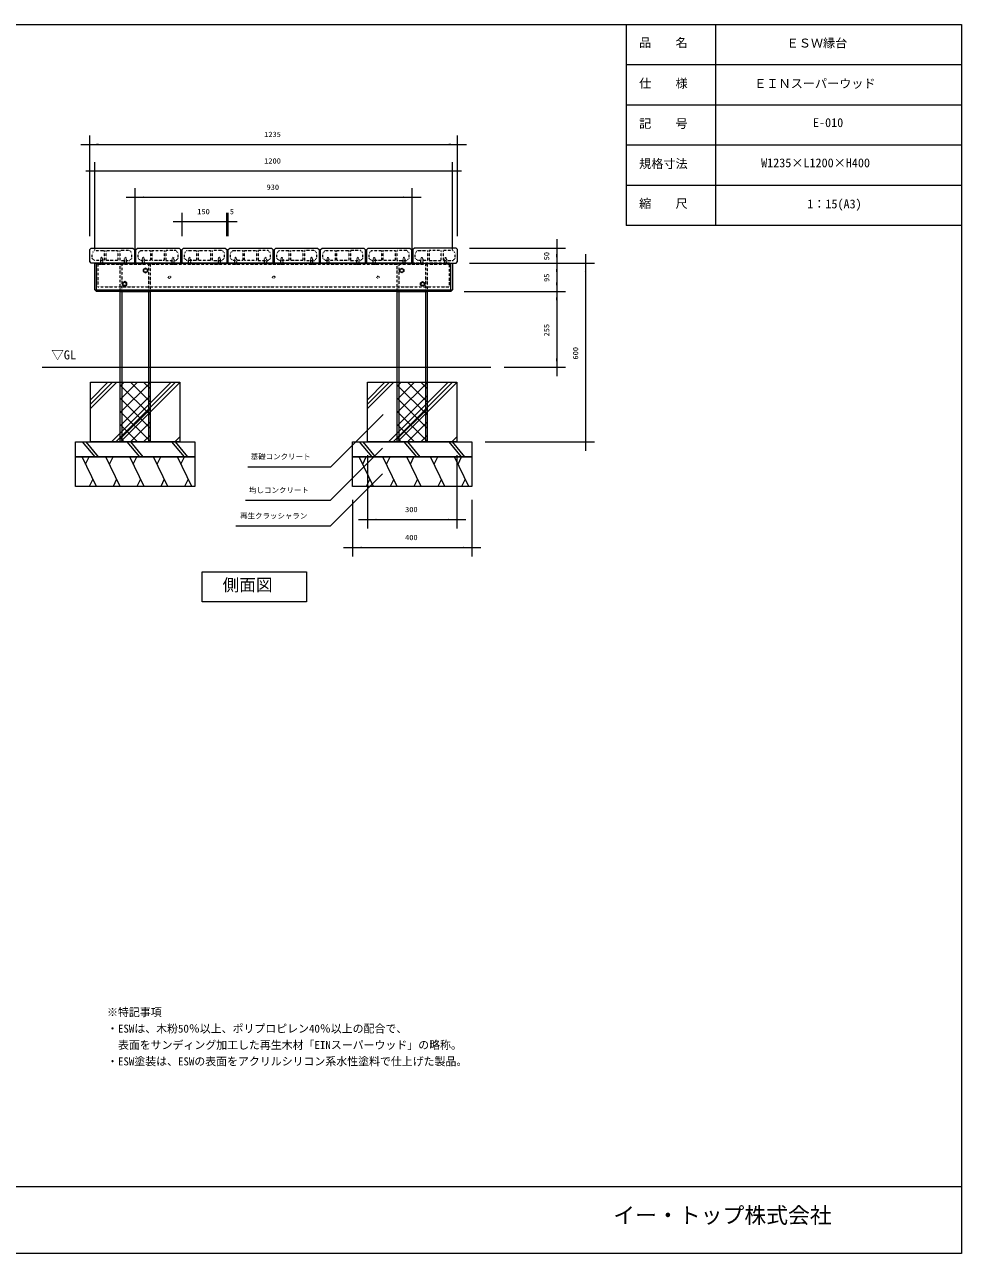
# Model space of a CAD drawing. Units: millimetres, scale not verified. Extents: x -2925 to 2925, y -2062 to 2062.
# Drawn here: x -220 to 2925, y -2062 to 2062 of the extents above; entities that cross this region are included whole.
import ezdxf
from ezdxf.enums import TextEntityAlignment as Align

# ---------------------------------------------------------------- set-up
doc = ezdxf.new("R2010")
doc.units = ezdxf.units.MM
doc.header["$LTSCALE"] = 10
doc.linetypes.add('USER5', pattern=[0.208282, 0.069427, -0.138855])
doc.layers.add('0-1_IMPORTED', color=30, linetype='Continuous', lineweight=18)
doc.styles.add('ＭＳ ゴシック', font='')
doc.styles.get('ＭＳ ゴシック').set_extended_font_data('MS Gothic')

msp = doc.modelspace()

# ---------------------------------------------------------------- linework, layer by layer
at = {"layer": '0-1_IMPORTED'}
for p, q in [((1800, 2062.5), (1800, 1387.5)), ((2100, 2062.5), (2100, 1387.5)), ((2925, 1927.5), (1800, 1927.5)), ((2925, 1792.5), (1800, 1792.5)), ((2925, 1657.5), (1800, 1657.5)), ((2925, 1522.5), (1800, 1522.5)), ((2925, 1387.5), (1800, 1387.5)), ((21.5, 1167), (21.5, 1262)), ((1211.5, 1167), (1211.5, 1262)), ((16.5, 1172), (1216.5, 1172)), ((106.5, 1167), (106.5, 662)), ((196.5, 1167), (196.5, 662)), ((1036.5, 1167), (1036.5, 662)), ((1126.5, 1167), (1126.5, 662)), ((-161, 912), (1345.12, 912)), ((1.5, 773.6), (89.9, 862)), ((1.5, 788.45), (75.05, 862)), ((1.5, 803.3), (60.2, 862)), ((72.33, 662), (272.33, 862)), ((87.18, 662), (287.18, 862)), ((101.5, 848.65), (114.85, 862)), ((101.5, 804.46), (159.04, 862)), ((101.5, 760.26), (201.5, 860.26)), ((201.5, 752.15), (101.5, 852.15)), ((102.03, 662), (301.5, 861.47)), ((201.5, 796.34), (135.84, 862)), ((201.5, 840.53), (180.03, 862)), ((931.5, 773.6), (1019.9, 862)), ((931.5, 788.45), (1005.05, 862)), ((931.5, 803.3), (990.2, 862)), ((1002.33, 662), (1202.33, 862)), ((1017.18, 662), (1217.18, 862)), ((1031.5, 848.65), (1044.85, 862)), ((1031.5, 804.46), (1089.04, 862)), ((1031.5, 760.26), (1131.5, 860.26)), ((1131.5, 752.15), (1031.5, 852.15)), ((1032.03, 662), (1231.5, 861.47)), ((1131.5, 796.34), (1065.84, 862)), ((1131.5, 840.53), (1110.03, 862)), ((101.5, 716.07), (201.5, 816.07)), ((201.5, 707.95), (101.5, 807.95)), ((1031.5, 716.07), (1131.5, 816.07)), ((1131.5, 707.95), (1031.5, 807.95)), ((101.5, 671.87), (201.5, 771.87)), ((201.5, 663.76), (101.5, 763.76)), ((1031.5, 671.87), (1131.5, 771.87)), ((1131.5, 663.76), (1031.5, 763.76)), ((159.06, 662), (101.5, 719.56)), ((135.82, 662), (201.5, 727.68)), ((1089.06, 662), (1031.5, 719.56)), ((1065.82, 662), (1131.5, 727.68)), ((-26, 662), (15.76, 612)), ((-14.19, 662), (27.57, 612)), ((114.87, 662), (101.5, 675.37)), ((124, 662), (165.76, 612)), ((135.81, 662), (177.57, 612)), ((180.01, 662), (201.5, 683.49)), ((274, 662), (315.76, 612)), ((284.46, 662), (301.5, 679.04)), ((285.81, 662), (327.57, 612)), ((299.31, 662), (301.5, 664.19)), ((904, 662), (945.76, 612)), ((915.81, 662), (957.57, 612)), ((1044.87, 662), (1031.5, 675.37)), ((1054, 662), (1095.76, 612)), ((1065.81, 662), (1107.57, 612)), ((1110.01, 662), (1131.5, 683.49)), ((1204, 662), (1245.76, 612)), ((1214.46, 662), (1231.5, 679.04)), ((1215.81, 662), (1257.57, 612)), ((1229.31, 662), (1231.5, 664.19)), ((21.5, 512), (-26.75, 612)), ((-14.68, 587), (-2.62, 612)), ((101.5, 512), (53.25, 612)), ((65.32, 587), (77.38, 612)), ((181.5, 512), (133.25, 612)), ((145.32, 587), (157.38, 612)), ((261.5, 512), (213.25, 612)), ((225.32, 587), (237.38, 612)), ((341.5, 512), (293.25, 612)), ((305.32, 587), (317.38, 612)), ((951.5, 512), (903.25, 612)), ((915.32, 587), (927.38, 612)), ((1031.5, 512), (983.25, 612)), ((995.32, 587), (1007.38, 612)), ((1111.5, 512), (1063.25, 612)), ((1075.32, 587), (1087.38, 612)), ((1191.5, 512), (1143.25, 612)), ((1155.32, 587), (1167.38, 612)), ((1271.5, 512), (1223.25, 612)), ((1235.32, 587), (1247.38, 612)), ((9.44, 537), (-2.62, 512)), ((89.44, 537), (77.38, 512)), ((169.44, 537), (157.38, 512)), ((249.44, 537), (237.38, 512)), ((329.44, 537), (317.38, 512)), ((939.44, 537), (927.38, 512)), ((1019.44, 537), (1007.38, 512)), ((1099.44, 537), (1087.38, 512)), ((1179.44, 537), (1167.38, 512)), ((1259.44, 537), (1247.38, 512)), ((-2925, -1837.5), (2925, -1837.5))]:
    msp.add_line(p, q, dxfattribs=at)
at = {"layer": '0-1_IMPORTED', "color": 1}
for p, q in [((-31, 1660.24), (-1, 1660.24)), ((-1, 1352), (-1, 1690.24)), ((-1, 1660.24), (1234, 1660.24)), ((1234, 1352), (1234, 1690.24)), ((1234, 1660.24), (1264, 1660.24)), ((-13.5, 1571), (16.5, 1571)), ((16.5, 1307), (16.5, 1601)), ((16.5, 1571), (1216.5, 1571)), ((1216.5, 1307), (1216.5, 1601)), ((1216.5, 1571), (1246.5, 1571)), ((151.5, 1307), (151.5, 1513)), ((1081.5, 1307), (1081.5, 1513)), ((121.5, 1483), (151.5, 1483)), ((151.5, 1483), (1081.5, 1483)), ((1081.5, 1483), (1111.5, 1483)), ((309, 1352), (309, 1431)), ((459, 1352), (459, 1431)), ((459, 1352), (459, 1431)), ((464, 1352), (464, 1431)), ((279, 1401), (309, 1401)), ((309, 1401), (459, 1401)), ((429, 1401), (459, 1401)), ((459, 1401), (489, 1401)), ((459, 1401), (464, 1401)), ((464, 1401), (494, 1401)), ((464, 1401), (485.31, 1401)), ((1566.49, 1342), (1566.49, 1312)), ((1274, 1312), (1596.49, 1312)), ((1566.49, 1312), (1566.49, 1262)), ((1566.49, 1292), (1566.49, 1262)), ((1663.54, 1292), (1663.54, 1262)), ((1274, 1262), (1596.49, 1262)), ((1274, 1262), (1596.49, 1262)), ((1274, 1262), (1693.54, 1262)), ((1566.49, 1262), (1566.49, 1232)), ((1566.49, 1262), (1566.49, 1167)), ((1663.54, 1262), (1663.54, 662)), ((1566.49, 1197), (1566.49, 1167)), ((1256.5, 1167), (1596.49, 1167)), ((1256.5, 1167), (1596.49, 1167)), ((1566.49, 1167), (1566.49, 1137)), ((1566.49, 1167), (1566.49, 912)), ((1390.12, 912), (1596.49, 912)), ((1566.49, 912), (1566.49, 882)), ((1326.5, 662), (1693.54, 662)), ((1663.54, 662), (1663.54, 632)), ((931.5, 617), (931.5, 371)), ((1231.5, 617), (1231.5, 371)), ((881.5, 467), (881.5, 277)), ((1281.5, 467), (1281.5, 277)), ((901.5, 401), (931.5, 401)), ((931.5, 401), (1231.5, 401)), ((1231.5, 401), (1261.5, 401)), ((851.5, 307), (881.5, 307)), ((881.5, 307), (1281.5, 307)), ((1281.5, 307), (1311.5, 307))]:
    msp.add_line(p, q, dxfattribs=at)
at = {"layer": '0-1_IMPORTED', "linetype": 'USER5'}
for p, q in [((36.43, 1259), (36.43, 1257)), ((41.57, 1257), (41.57, 1259)), ((106.5, 1258), (106.5, 1167)), ((116.43, 1259), (116.43, 1257)), ((121.57, 1257), (121.57, 1259)), ((176.43, 1259), (176.43, 1257)), ((181.57, 1257), (181.57, 1259)), ((196.5, 1258), (196.5, 1167)), ((276.43, 1259), (276.43, 1257)), ((281.57, 1257), (281.57, 1259)), ((331.43, 1259), (331.43, 1257)), ((336.57, 1257), (336.57, 1259)), ((431.43, 1259), (431.43, 1257)), ((436.57, 1257), (436.57, 1259)), ((486.43, 1259), (486.43, 1257)), ((491.57, 1257), (491.57, 1259)), ((586.43, 1259), (586.43, 1257)), ((591.57, 1257), (591.57, 1259)), ((641.43, 1259), (641.43, 1257)), ((646.57, 1257), (646.57, 1259)), ((741.43, 1259), (741.43, 1257)), ((746.57, 1257), (746.57, 1259)), ((796.43, 1259), (796.43, 1257)), ((801.57, 1257), (801.57, 1259)), ((896.43, 1259), (896.43, 1257)), ((901.57, 1257), (901.57, 1259)), ((951.43, 1259), (951.43, 1257)), ((956.57, 1257), (956.57, 1259)), ((1036.5, 1258), (1036.5, 1167)), ((1051.43, 1259), (1051.43, 1257)), ((1056.57, 1257), (1056.57, 1259)), ((1111.43, 1259), (1111.43, 1257)), ((1116.57, 1257), (1116.57, 1259)), ((1126.5, 1258), (1126.5, 1167)), ((1191.43, 1259), (1191.43, 1257)), ((1196.57, 1257), (1196.57, 1259))]:
    msp.add_line(p, q, dxfattribs=at)
at = {"layer": '0-1_IMPORTED'}
for points in [[(-2925, 2062.5), (2925, 2062.5), (2925, -2062.5), (-2925, -2062.5)], [(4, 1312), (144, 1312), (149, 1307), (149, 1262), (4, 1262), (-1, 1267), (-1, 1307)], [(159, 1312), (299, 1312), (304, 1307), (304, 1262), (154, 1262), (154, 1307)], [(314, 1312), (454, 1312), (459, 1307), (459, 1262), (309, 1262), (309, 1307)], [(469, 1312), (609, 1312), (614, 1307), (614, 1262), (464, 1262), (464, 1307)], [(624, 1312), (764, 1312), (769, 1307), (769, 1262), (619, 1262), (619, 1307)], [(779, 1312), (919, 1312), (924, 1307), (924, 1262), (774, 1262), (774, 1307)], [(934, 1312), (1074, 1312), (1079, 1307), (1079, 1262), (929, 1262), (929, 1307)], [(1229, 1312), (1089, 1312), (1084, 1307), (1084, 1262), (1229, 1262), (1234, 1267), (1234, 1307)], [(16.5, 1262), (1216.5, 1262), (1216.5, 1172), (1211.5, 1167), (21.5, 1167), (16.5, 1172)], [(186.5, 1244.5), (179, 1240.75), (179, 1233.25), (186.5, 1229.5), (194, 1233.25), (194, 1240.75)], [(1046.5, 1244.5), (1054, 1240.75), (1054, 1233.25), (1046.5, 1229.5), (1039, 1233.25), (1039, 1240.75)], [(116.5, 1199.5), (109, 1195.75), (109, 1188.25), (116.5, 1184.5), (124, 1188.25), (124, 1195.75)], [(1116.5, 1199.5), (1124, 1195.75), (1124, 1188.25), (1116.5, 1184.5), (1109, 1188.25), (1109, 1195.75)], [(101.5, 1167), (201.5, 1167), (201.5, 662), (101.5, 662)], [(1031.5, 1167), (1131.5, 1167), (1131.5, 662), (1031.5, 662)], [(1.5, 862), (301.5, 862), (301.5, 662), (1.5, 662)], [(931.5, 862), (1231.5, 862), (1231.5, 662), (931.5, 662)], [(-48.5, 662), (351.5, 662), (351.5, 612), (-48.5, 612)], [(881.5, 662), (1281.5, 662), (1281.5, 612), (881.5, 612)], [(-48.5, 612), (351.5, 612), (351.5, 512), (-48.5, 512)], [(881.5, 612), (1281.5, 612), (1281.5, 512), (881.5, 512)], [(376.3, 224.95), (726.3, 224.95), (726.3, 124.95), (376.3, 124.95)]]:
    msp.add_lwpolyline(points, close=True, dxfattribs=at)
at = {"layer": '0-1_IMPORTED', "linetype": 'USER5'}
for points in [[(15, 1304), (48, 1304), (48, 1270), (15, 1270), (7, 1278), (7, 1296)], [(36, 1275), (39, 1282), (42, 1275), (42, 1257), (36, 1257)], [(54, 1304), (94, 1304), (94, 1270), (54, 1270)], [(133, 1304), (100, 1304), (100, 1270), (133, 1270), (141, 1278), (141, 1296)], [(116, 1275), (119, 1282), (122, 1275), (122, 1257), (116, 1257)], [(170, 1304), (203, 1304), (203, 1270), (170, 1270), (162, 1278), (162, 1296)], [(176, 1275), (179, 1282), (182, 1275), (182, 1257), (176, 1257)], [(209, 1304), (249, 1304), (249, 1270), (209, 1270)], [(288, 1304), (255, 1304), (255, 1270), (288, 1270), (296, 1278), (296, 1296)], [(276, 1275), (279, 1282), (282, 1275), (282, 1257), (276, 1257)], [(325, 1304), (358, 1304), (358, 1270), (325, 1270), (317, 1278), (317, 1296)], [(331, 1275), (334, 1282), (337, 1275), (337, 1257), (331, 1257)], [(364, 1304), (404, 1304), (404, 1270), (364, 1270)], [(443, 1304), (410, 1304), (410, 1270), (443, 1270), (451, 1278), (451, 1296)], [(431, 1275), (434, 1282), (437, 1275), (437, 1257), (431, 1257)], [(480, 1304), (513, 1304), (513, 1270), (480, 1270), (472, 1278), (472, 1296)], [(486, 1275), (489, 1282), (492, 1275), (492, 1257), (486, 1257)], [(519, 1304), (559, 1304), (559, 1270), (519, 1270)], [(598, 1304), (565, 1304), (565, 1270), (598, 1270), (606, 1278), (606, 1296)], [(586, 1275), (589, 1282), (592, 1275), (592, 1257), (586, 1257)], [(635, 1304), (668, 1304), (668, 1270), (635, 1270), (627, 1278), (627, 1296)], [(641, 1275), (644, 1282), (647, 1275), (647, 1257), (641, 1257)], [(674, 1304), (714, 1304), (714, 1270), (674, 1270)], [(753, 1304), (720, 1304), (720, 1270), (753, 1270), (761, 1278), (761, 1296)], [(741, 1275), (744, 1282), (747, 1275), (747, 1257), (741, 1257)], [(790, 1304), (823, 1304), (823, 1270), (790, 1270), (782, 1278), (782, 1296)], [(796, 1275), (799, 1282), (802, 1275), (802, 1257), (796, 1257)], [(829, 1304), (869, 1304), (869, 1270), (829, 1270)], [(908, 1304), (875, 1304), (875, 1270), (908, 1270), (916, 1278), (916, 1296)], [(896, 1275), (899, 1282), (902, 1275), (902, 1257), (896, 1257)], [(945, 1304), (978, 1304), (978, 1270), (945, 1270), (937, 1278), (937, 1296)], [(951, 1275), (954, 1282), (957, 1275), (957, 1257), (951, 1257)], [(984, 1304), (1024, 1304), (1024, 1270), (984, 1270)], [(1063, 1304), (1030, 1304), (1030, 1270), (1063, 1270), (1071, 1278), (1071, 1296)], [(1051, 1275), (1054, 1282), (1057, 1275), (1057, 1257), (1051, 1257)], [(1100, 1304), (1133, 1304), (1133, 1270), (1100, 1270), (1092, 1278), (1092, 1296)], [(1111, 1275), (1114, 1282), (1117, 1275), (1117, 1257), (1111, 1257)], [(1179, 1304), (1139, 1304), (1139, 1270), (1179, 1270)], [(1218, 1304), (1185, 1304), (1185, 1270), (1218, 1270), (1226, 1278), (1226, 1296)], [(1191, 1275), (1194, 1282), (1197, 1275), (1197, 1257), (1191, 1257)], [(26.5, 1262), (1206.5, 1262), (1206.5, 1257), (26.5, 1257)], [(1206.5, 1262), (26.5, 1262), (26.5, 1182), (1206.5, 1182)], [(101.5, 1262), (201.5, 1262), (201.5, 1167), (101.5, 1167)], [(1031.5, 1262), (1131.5, 1262), (1131.5, 1167), (1031.5, 1167)]]:
    msp.add_lwpolyline(points, close=True, dxfattribs=at)
at = {"layer": '0-1_IMPORTED', "color": 1}
for points in [[(530, 578.48), (808.88, 578.48), (983.88, 753.48)], [(522, 465.79), (807.4, 465.79), (982.4, 640.79)], [(490, 379.65), (807.4, 379.65), (982.4, 554.65)]]:
    msp.add_lwpolyline(points, dxfattribs=at)
at = {"layer": '0-1_IMPORTED'}
for centre in [(186.5, 1237), (1046.5, 1237), (116.5, 1192), (1116.5, 1192)]:
    msp.add_circle(centre, 5.75, dxfattribs=at)
at = {"layer": '0-1_IMPORTED', "linetype": 'USER5'}
for centre in [(266.5, 1214.5), (616.5, 1214.5), (966.5, 1214.5)]:
    msp.add_circle(centre, 4, dxfattribs=at)
at = {"layer": '0-1_IMPORTED', "color": 1}
for points in [[(-1, 1660.24), (29, 1662.86), (29, 1657.62)], [(1234, 1660.24), (1204, 1657.62), (1204, 1662.86)], [(16.5, 1571), (46.5, 1573.62), (46.5, 1568.38)], [(1216.5, 1571), (1186.5, 1568.38), (1186.5, 1573.62)], [(151.5, 1483), (181.5, 1485.62), (181.5, 1480.38)], [(1081.5, 1483), (1051.5, 1480.38), (1051.5, 1485.62)], [(309, 1401), (339, 1403.62), (339, 1398.38)], [(459, 1401), (429, 1398.38), (429, 1403.62)], [(464, 1401), (434, 1398.38), (434, 1403.62)], [(459, 1401), (489, 1403.62), (489, 1398.38)], [(1566.49, 1312), (1569.11, 1282), (1563.87, 1282)], [(1566.49, 1262), (1563.87, 1292), (1569.11, 1292)], [(1566.49, 1262), (1569.11, 1232), (1563.87, 1232)], [(1663.54, 1262), (1666.16, 1232), (1660.92, 1232)], [(1566.49, 1167), (1563.87, 1197), (1569.11, 1197)], [(1566.49, 1167), (1569.11, 1137), (1563.87, 1137)], [(1566.49, 912), (1563.87, 942), (1569.11, 942)], [(1663.54, 662), (1660.92, 692), (1666.16, 692)], [(931.5, 401), (961.5, 403.62), (961.5, 398.38)], [(1231.5, 401), (1201.5, 398.38), (1201.5, 403.62)], [(881.5, 307), (911.5, 309.62), (911.5, 304.38)], [(1281.5, 307), (1251.5, 304.38), (1251.5, 309.62)]]:
    msp.add_solid(points, dxfattribs=at)

# ---------------------------------------------------------------- texts
at = {"layer": '0-1_IMPORTED', "color": 7, "style": 'ＭＳ ゴシック'}
for s, height, p in [('品\u3000\u3000名', 29.85, (1843.28, 1978.07)), ('ＥＳＷ縁台', 29.85, (2338.43, 1976.57)), ('仕\u3000\u3000様', 29.85, (1843.28, 1841.57)), ('ＥＩＮスーパーウッド', 29.85, (2229.79, 1840.89)), ('記\u3000\u3000号', 29.85, (1843.28, 1706.57)), ('E-010', 29.85, (2426.78, 1709.49)), ('1235', 17.91, (584.75, 1679.68)), ('1200', 17.91, (584.75, 1590.45)), ('規格寸法', 29.85, (1843.28, 1571.57)), ('W1235×L1200×H400', 29.85, (2252.6, 1574.49)), ('930', 17.91, (592.69, 1502.45)), ('縮\u3000\u3000尺', 29.85, (1843.28, 1438.07)), ('1：15(A3)', 29.85, (2407.35, 1436.58)), ('150', 17.91, (360.19, 1420.45)), ('5', 17.91, (469.44, 1420.45)), ('▽GL', 30.52, (-129.58, 929.29)), ('基礎コンクリート', 17.91, (539.53, 597.83)), ('均しコンクリート', 17.91, (534.05, 485.14)), ('再生クラッシャラン', 17.91, (503.88, 399)), ('300', 17.91, (1057.69, 420.45)), ('400', 17.91, (1057.69, 326.45)), ('側面図', 41, (445.06, 148.78)), ('※特記事項', 26.87, (57.32, -1274.44)), ('・ESWは、木粉50％以上、ポリプロピレン40％以上の配合で、', 26.87, (57.32, -1329.42)), ('  表面をサンディング加工した再生木材「EINスーパーウッド」の略称。', 26.87, (57.32, -1384.39)), ('・ESW塗装は、ESWの表面をアクリルシリコン系水性塗料で仕上げた製品。', 26.87, (57.32, -1439.36)), ('イー・トップ株式会社', 53.74, (1756.53, -1977.31))]:
    msp.add_text(s, height=height, dxfattribs=at).set_placement(p, align=Align.BOTTOM_LEFT)
for s, p in [('50', (1547.04, 1271.13)), ('95', (1547.04, 1198.63)), ('255', (1547.04, 1015.69)), ('600', (1644.09, 938.19))]:
    msp.add_text(s, height=17.91, rotation=90, dxfattribs=at).set_placement(p, align=Align.BOTTOM_LEFT)

doc.saveas('drawing.dxf')
